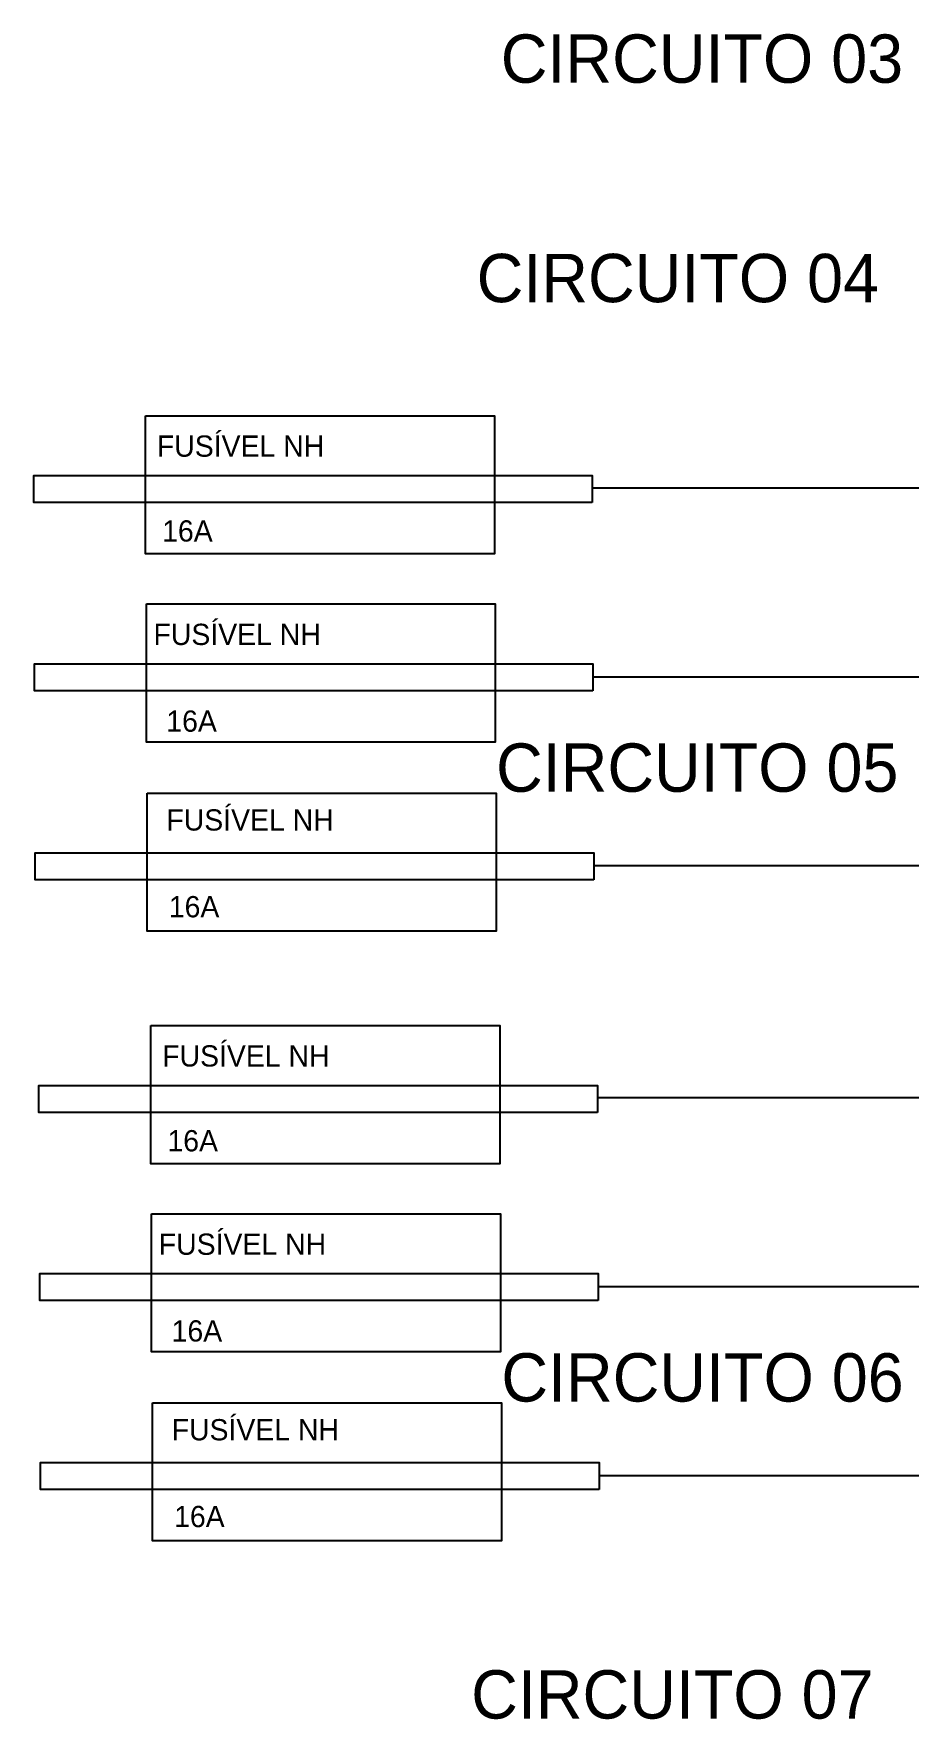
# Model space of a CAD drawing. Extents: x -4780 to 4154, y -1673 to 3208.
# Drawn here: x 1938.2 to 2083.2, y -226.6 to 52.4 of the extents above; entities that cross this region are included whole.
import ezdxf

# ---------------------------------------------------------------- set-up
doc = ezdxf.new("R2010")
doc.units = 0
doc.header["$MEASUREMENT"] = 0
doc.styles.add('REGUA80', font='GOTHIC.TTF')

msp = doc.modelspace()

# ---------------------------------------------------------------- linework, layer by layer
for p, q in [((2096.109, -22.784), (2030.715, -22.784)), ((2096.109, -54.062), (2030.831, -54.062)), ((2096.109, -85.339), (2030.974, -85.339)), ((2096.987, -123.71), (2031.592, -123.71)), ((2096.987, -154.988), (2031.708, -154.988)), ((2096.987, -186.265), (2031.851, -186.265))]:
    msp.add_line(p, q)
for points in [[(1956.779, -10.823), (2014.532, -10.823), (2014.532, -33.682), (1956.779, -33.682)], [(2030.715, -25.197), (1938.246, -25.197), (1938.246, -20.721), (2030.715, -20.721)], [(1956.895, -41.961), (2014.648, -41.961), (2014.648, -64.82), (1956.895, -64.82)], [(2030.831, -56.335), (1938.361, -56.335), (1938.361, -51.859), (2030.831, -51.859)], [(1957.038, -73.26), (2014.791, -73.26), (2014.791, -96.119), (1957.038, -96.119)], [(2030.974, -87.633), (1938.505, -87.633), (1938.505, -83.158), (2030.974, -83.158)], [(1957.657, -111.749), (2015.41, -111.749), (2015.41, -134.608), (1957.657, -134.608)], [(2031.592, -126.123), (1939.123, -126.123), (1939.123, -121.647), (2031.592, -121.647)], [(1957.772, -142.887), (2015.525, -142.887), (2015.525, -165.746), (1957.772, -165.746)], [(2031.708, -157.26), (1939.239, -157.26), (1939.239, -152.785), (2031.708, -152.785)], [(1957.915, -174.186), (2015.669, -174.186), (2015.669, -197.045), (1957.915, -197.045)], [(2031.851, -188.559), (1939.382, -188.559), (1939.382, -184.084), (2031.851, -184.084)]]:
    msp.add_lwpolyline(points, close=True)

# ---------------------------------------------------------------- texts
at = {"style": 'REGUA80'}
for s, height, p in [('CIRCUITO 03', 8.00382, (2015.576, 44.284)), ('CIRCUITO 04', 8.00382, (2011.58, 7.967)), ('FUSÍVEL NH', 3.5169, (1958.64, -17.605)), ('16A', 3.5169, (1959.511, -31.644)), ('FUSÍVEL NH', 3.5169, (1958.08, -48.767)), ('16A', 3.5169, (1960.203, -63.118)), ('CIRCUITO 05', 8.00382, (2014.791, -73.059)), ('FUSÍVEL NH', 3.5169, (1960.211, -79.476)), ('16A', 3.5169, (1960.613, -93.835)), ('FUSÍVEL NH', 3.5169, (1959.518, -118.531)), ('16A', 3.5169, (1960.388, -132.57)), ('FUSÍVEL NH', 3.5169, (1958.958, -149.693)), ('16A', 3.5169, (1961.081, -164.044)), ('CIRCUITO 06', 8.00382, (2015.669, -173.985)), ('FUSÍVEL NH', 3.5169, (1961.088, -180.402)), ('16A', 3.5169, (1961.491, -194.761)), ('CIRCUITO 07', 8.00382, (2010.673, -226.451))]:
    msp.add_text(s, height=height, dxfattribs=at).set_placement(p)

doc.saveas('drawing.dxf')
